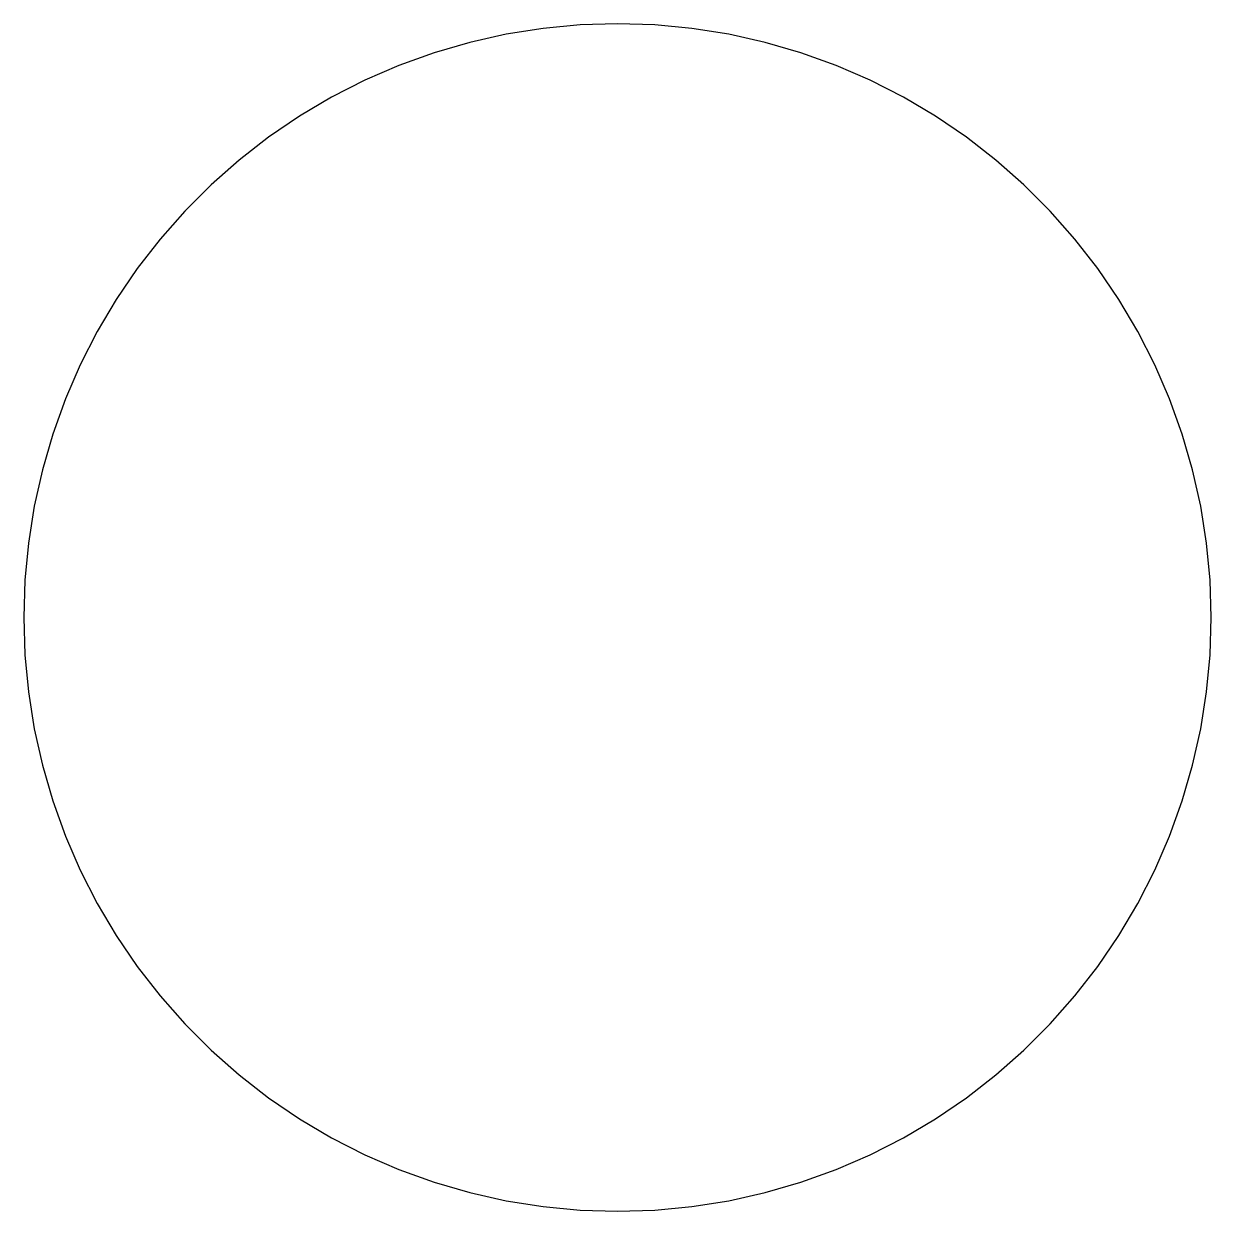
# Model space of a CAD drawing. Header units: metres. Extents: x -279 to 279, y -279 to 279.
import ezdxf

# ---------------------------------------------------------------- set-up
doc = ezdxf.new("R2010")
doc.units = ezdxf.units.M

msp = doc.modelspace()

# ---------------------------------------------------------------- linework, layer by layer
for p, q in [((0, 279), (-17.5186, 278.449)), ((17.5186, 278.449), (0, 279)), ((-52.2794, 274.058), (-69.3845, 270.235)), ((-34.968, 276.8), (-52.2794, 274.058)), ((-17.5186, 278.449), (-34.968, 276.8)), ((34.968, 276.8), (17.5186, 278.449)), ((52.2794, 274.058), (34.968, 276.8)), ((69.3845, 270.235), (52.2794, 274.058)), ((-69.3845, 270.235), (-86.2157, 265.345)), ((86.2157, 265.345), (69.3845, 270.235)), ((-86.2157, 265.345), (-102.707, 259.408)), ((102.707, 259.408), (86.2157, 265.345)), ((-102.707, 259.408), (-118.792, 252.447)), ((118.792, 252.447), (102.707, 259.408)), ((-118.792, 252.447), (-134.409, 244.49)), ((134.409, 244.49), (118.792, 252.447)), ((-134.409, 244.49), (-149.496, 235.567)), ((149.496, 235.567), (134.409, 244.49)), ((-149.496, 235.567), (-163.992, 225.716)), ((163.992, 225.716), (149.496, 235.567)), ((-163.992, 225.716), (-177.841, 214.973)), ((177.841, 214.973), (163.992, 225.716)), ((-177.841, 214.973), (-190.989, 203.382)), ((190.989, 203.382), (177.841, 214.973)), ((-190.989, 203.382), (-203.382, 190.989)), ((203.382, 190.989), (190.989, 203.382)), ((-203.382, 190.989), (-214.973, 177.841)), ((214.973, 177.841), (203.382, 190.989)), ((-214.973, 177.841), (-225.716, 163.992)), ((225.716, 163.992), (214.973, 177.841)), ((-225.716, 163.992), (-235.567, 149.496)), ((235.567, 149.496), (225.716, 163.992)), ((-235.567, 149.496), (-244.49, 134.409)), ((244.49, 134.409), (235.567, 149.496)), ((-244.49, 134.409), (-252.447, 118.792)), ((252.447, 118.792), (244.49, 134.409)), ((-252.447, 118.792), (-259.408, 102.707)), ((259.408, 102.707), (252.447, 118.792)), ((-259.408, 102.707), (-265.345, 86.2157)), ((265.345, 86.2157), (259.408, 102.707)), ((-265.345, 86.2157), (-270.235, 69.3845)), ((270.235, 69.3845), (265.345, 86.2157)), ((-270.235, 69.3845), (-274.058, 52.2794)), ((274.058, 52.2794), (270.235, 69.3845)), ((-274.058, 52.2794), (-276.8, 34.968)), ((276.8, 34.968), (274.058, 52.2794)), ((-276.8, 34.968), (-278.449, 17.5186)), ((278.449, 17.5186), (276.8, 34.968)), ((-278.449, 17.5186), (-279, 0)), ((279, 0), (278.449, 17.5186)), ((-279, 0), (-278.449, -17.5186)), ((278.449, -17.5186), (279, 0)), ((-278.449, -17.5186), (-276.8, -34.968)), ((276.8, -34.968), (278.449, -17.5186)), ((-276.8, -34.968), (-274.058, -52.2794)), ((274.058, -52.2794), (276.8, -34.968)), ((-274.058, -52.2794), (-270.235, -69.3845)), ((270.235, -69.3845), (274.058, -52.2794)), ((-270.235, -69.3845), (-265.345, -86.2157)), ((265.345, -86.2157), (270.235, -69.3845)), ((-265.345, -86.2157), (-259.408, -102.707)), ((259.408, -102.707), (265.345, -86.2157)), ((-259.408, -102.707), (-252.447, -118.792)), ((252.447, -118.792), (259.408, -102.707)), ((-252.447, -118.792), (-244.49, -134.409)), ((244.49, -134.409), (252.447, -118.792)), ((-244.49, -134.409), (-235.567, -149.496)), ((235.567, -149.496), (244.49, -134.409)), ((-235.567, -149.496), (-225.716, -163.992)), ((225.716, -163.992), (235.567, -149.496)), ((-225.716, -163.992), (-214.973, -177.841)), ((214.973, -177.841), (225.716, -163.992)), ((-214.973, -177.841), (-203.382, -190.989)), ((203.382, -190.989), (214.973, -177.841)), ((-203.382, -190.989), (-190.989, -203.382)), ((190.989, -203.382), (203.382, -190.989)), ((-190.989, -203.382), (-177.841, -214.973)), ((177.841, -214.973), (190.989, -203.382)), ((-177.841, -214.973), (-163.992, -225.716)), ((163.992, -225.716), (177.841, -214.973)), ((-163.992, -225.716), (-149.496, -235.567)), ((149.496, -235.567), (163.992, -225.716)), ((-149.496, -235.567), (-134.409, -244.49)), ((134.409, -244.49), (149.496, -235.567)), ((-134.409, -244.49), (-118.792, -252.447)), ((118.792, -252.447), (134.409, -244.49)), ((-118.792, -252.447), (-102.707, -259.408)), ((102.707, -259.408), (118.792, -252.447)), ((-102.707, -259.408), (-86.2157, -265.345)), ((86.2157, -265.345), (102.707, -259.408)), ((-86.2157, -265.345), (-69.3845, -270.235)), ((69.3845, -270.235), (86.2157, -265.345)), ((-69.3845, -270.235), (-52.2794, -274.058)), ((52.2794, -274.058), (69.3845, -270.235)), ((-52.2794, -274.058), (-34.968, -276.8)), ((-34.968, -276.8), (-17.5186, -278.449)), ((-17.5186, -278.449), (0, -279)), ((0, -279), (17.5186, -278.449)), ((17.5186, -278.449), (34.968, -276.8)), ((34.968, -276.8), (52.2794, -274.058))]:
    msp.add_line(p, q)

doc.saveas('drawing.dxf')
